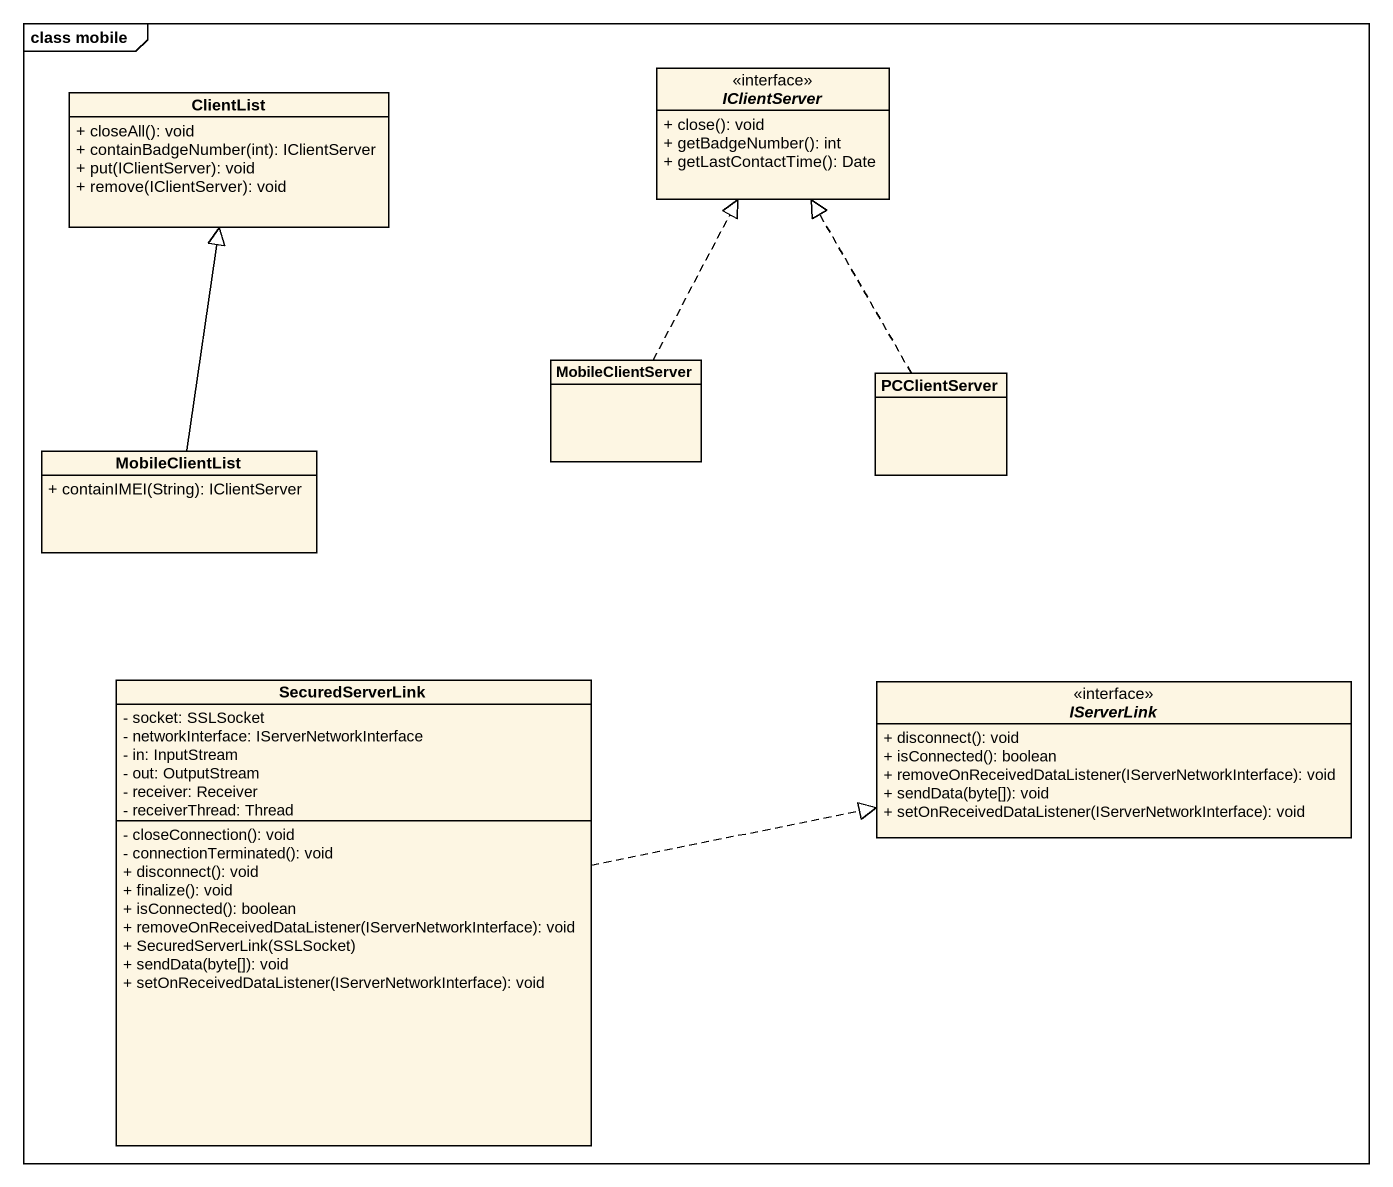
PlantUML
@startuml
mainframe class mobile
hide circle
hide empty members
skinparam classAttributeIconSize 0
class ClientList {
  + closeAll(): void
  + containBadgeNumber(int): IClientServer
  + put(IClientServer): void
  + remove(IClientServer): void
}
interface IClientServer <<interface>> {
  + close(): void
  + getBadgeNumber(): int
  + getLastContactTime(): Date
}
class MobileClientServer
class PCClientServer
class MobileClientList {
  + containIMEI(String): IClientServer
}
class SecuredServerLink {
  - socket: SSLSocket
  - networkInterface: IServerNetworkInterface
  - in: InputStream
  - out: OutputStream
  - receiver: Receiver
  - receiverThread: Thread
  - closeConnection(): void
  - connectionTerminated(): void
  + disconnect(): void
  + finalize(): void
  + isConnected(): boolean
  + removeOnReceivedDataListener(IServerNetworkInterface): void
  + SecuredServerLink(SSLSocket)
  + sendData(byte[]): void
  + setOnReceivedDataListener(IServerNetworkInterface): void
}
interface IServerLink <<interface>> {
  + disconnect(): void
  + isConnected(): boolean
  + removeOnReceivedDataListener(IServerNetworkInterface): void
  + sendData(byte[]): void
  + setOnReceivedDataListener(IServerNetworkInterface): void
}
MobileClientServer .up.|> IClientServer
PCClientServer .up.|> IClientServer
MobileClientList -up-|> ClientList
SecuredServerLink .right.|> IServerLink
@enduml
